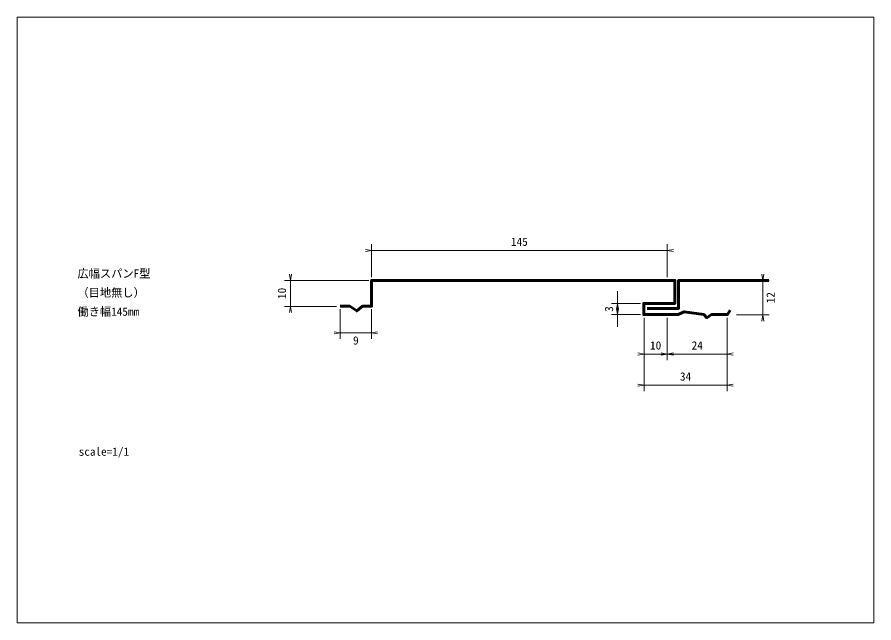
# Model space of a CAD drawing. Units: millimetres on the paper. Extents: x -210 to 210, y -148 to 148.
import ezdxf
from ezdxf.enums import TextEntityAlignment as Align

# ---------------------------------------------------------------- set-up
doc = ezdxf.new("R2010")
doc.units = ezdxf.units.MM
doc.layers.add('0-1_0', color=7, linetype='Continuous', lineweight=13)
doc.layers.add('0-2_レイヤー 1', color=7, linetype='Continuous', lineweight=13)
doc.styles.add('ＭＳ ゴシック', font='')
doc.styles.get('ＭＳ ゴシック').set_extended_font_data('MS Gothic')

# ---------------------------------------------------------------- blocks, each defined once
blk = doc.blocks.new('open_arrow')
at = {"color": 0, "linetype": 'Continuous', "lineweight": -2}
blk.add_lwpolyline([(7.5, 1.25), (0, 0), (7.5, -1.25)], dxfattribs=at)

msp = doc.modelspace()

# ---------------------------------------------------------------- linework, layer by layer
at = {"layer": '0-1_0'}
msp.add_lwpolyline([(-210, -148.5), (210, -148.5), (210, 148.5), (-210, 148.5)], close=True, dxfattribs=at)
at = {"layer": '0-2_レイヤー 1'}
for p, q in [((-36.257, 20.965), (-36.257, 37.128)), ((-36.257, 34.128), (108.726, 34.128)), ((108.726, 20.965), (108.726, 37.128)), ((-37.611, 19.403), (-78.972, 19.403)), ((-75.972, 6.683), (-75.972, 19.403)), ((114.299, 19.403), (158.619, 19.403)), ((155.619, 2.508), (155.619, 19.403)), ((84.386, -3.331), (84.386, 14.113)), ((-53.42, 6.683), (-78.972, 6.683)), ((-51.607, 5.33), (-51.607, -9.259)), ((-36.257, 5.33), (-36.257, -9.259)), ((95.526, 8.113), (81.386, 8.113)), ((95.526, 2.669), (81.386, 2.669)), ((97.315, 1.126), (97.315, -19.68)), ((97.315, 1.126), (97.315, -34.911)), ((108.726, 1.126), (108.726, -19.68)), ((108.726, 1.126), (108.726, -19.68)), ((138.105, 1.126), (138.105, -19.68)), ((138.105, 1.126), (138.105, -34.911)), ((142.739, 2.508), (158.619, 2.508)), ((-51.607, -6.259), (-36.257, -6.259)), ((97.315, -16.68), (108.726, -16.68)), ((108.726, -16.68), (138.105, -16.68)), ((97.315, -31.911), (138.105, -31.911))]:
    msp.add_line(p, q, dxfattribs=at)
at = {"layer": '0-2_レイヤー 1', "lineweight": 60}
for points in [[(-51.607, 6.728), (-46.872, 6.728), (-43.549, 4.415), (-40.735, 6.728), (-36.257, 6.728), (-36.257, 19.403), (112.491, 19.403), (112.491, 8.113), (97.188, 8.113), (97.188, 2.669), (114.01, 2.669), (116.949, 4.064), (126.577, 2.671), (128.128, 1.126), (130.403, 2.669), (138.189, 2.669), (139.571, 4.836)], [(158.443, 19.403), (114.299, 19.403), (114.299, 5.704), (98.87, 5.704)]]:
    msp.add_lwpolyline(points, dxfattribs=at)

# ---------------------------------------------------------------- block references
at = {"layer": '0-2_レイヤー 1', "xscale": 0.4, "yscale": 0.4}
for p, rotation in [((-36.257, 34.128), 180), ((-75.972, 19.403), 90), ((155.619, 19.403), 90), ((-75.972, 6.683), 270), ((84.386, 8.113), 270), ((84.386, 2.669), 90), ((155.619, 2.508), 270), ((-51.607, -6.259), 180), ((97.315, -16.68), 180), ((108.726, -16.68), 180), ((97.315, -31.911), 180)]:
    msp.add_blockref('open_arrow', p, dxfattribs=dict(at, rotation=rotation))
for p in [(108.726, 34.128), (-36.257, -6.259), (108.726, -16.68), (138.105, -16.68), (138.105, -31.911)]:
    msp.add_blockref('open_arrow', p, dxfattribs=at)

# ---------------------------------------------------------------- texts
at = {"layer": '0-2_レイヤー 1', "style": 'ＭＳ ゴシック'}
for s, p in [('145', (32.109, 35.128)), ('広幅スパンF型', (-180.417, 19.541)), ('（目地無し）', (-180.417, 10.162)), ('働き幅145mm', (-180.417, 0.866)), ('9', (-45.307, -13.259)), ('10', (100.27, -15.68)), ('24', (120.666, -15.68)), ('34', (114.96, -30.911)), ('scale=1/1', (-179.822, -67.772))]:
    msp.add_text(s, height=4.032, dxfattribs=at).set_placement(p, align=Align.BOTTOM_LEFT)
for s, p in [('10', (-76.972, 10.293)), ('12', (162.619, 8.205)), ('3', (83.386, 4.016))]:
    msp.add_text(s, height=4.032, rotation=90, dxfattribs=at).set_placement(p, align=Align.BOTTOM_LEFT)

doc.saveas('drawing.dxf')
